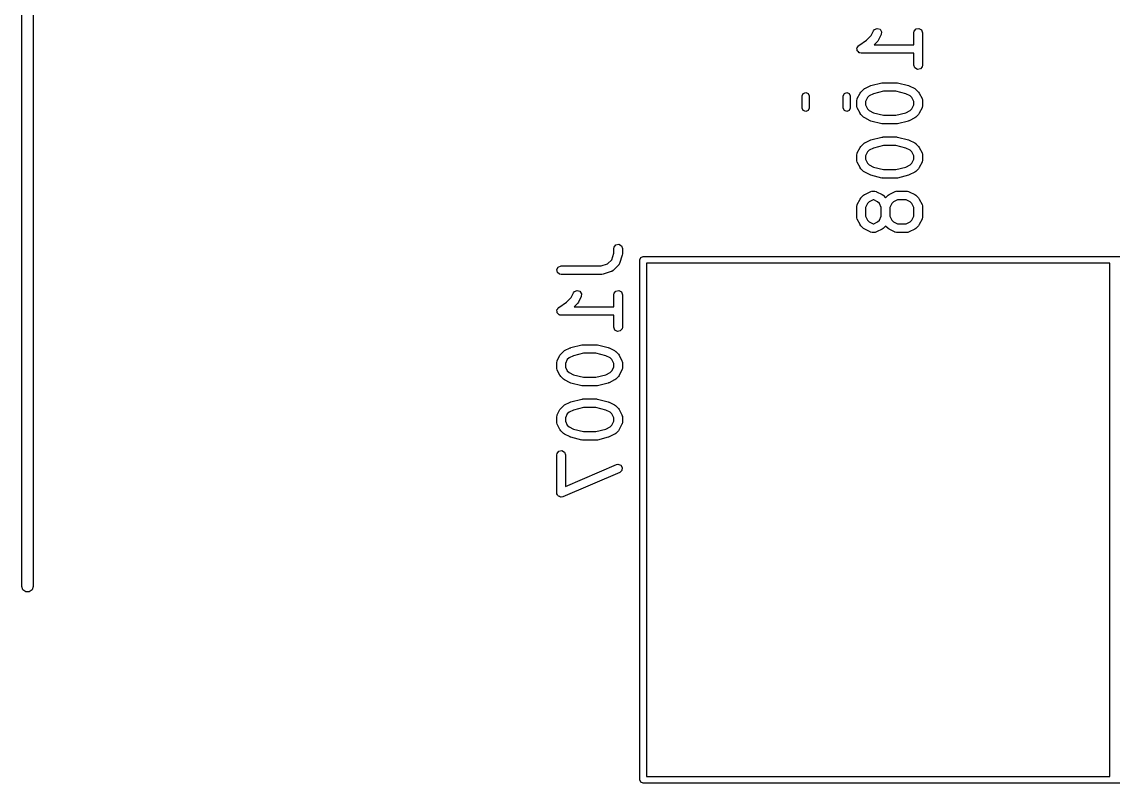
# Model space of a CAD drawing. Extents: x 54 to 297, y -260 to -31.
# Drawn here: x 72.9 to 92.03, y -253.45 to -240.1 of the extents above; entities that cross this region are included whole.
import ezdxf

# ---------------------------------------------------------------- set-up
doc = ezdxf.new("R2010")
doc.units = 0
doc.layers.add('BLACK', color=7, linetype='CONTINUOUS')

msp = doc.modelspace()

# ---------------------------------------------------------------- linework, layer by layer
at = {"layer": 'BLACK', "linetype": 'CONTINUOUS'}
for p, q in [((72.9, -250), (72.9, -43)), ((73.1, -43), (73.1, -250)), ((87.7888, -240.337), (87.831, -240.252)), ((87.831, -240.252), (87.8465, -240.231)), ((87.8465, -240.231), (87.8936, -240.211)), ((87.8936, -240.211), (87.9428, -240.225)), ((87.9428, -240.225), (87.971, -240.268)), ((87.971, -240.268), (87.9652, -240.319)), ((88.5374, -240.286), (88.5419, -240.26)), ((88.5419, -240.26), (88.5749, -240.221)), ((88.5749, -240.221), (88.6254, -240.212)), ((88.6254, -240.212), (88.6698, -240.238)), ((88.6698, -240.238), (88.6874, -240.286)), ((87.5708, -240.509), (87.7075, -240.418)), ((87.7075, -240.418), (87.7888, -240.337)), ((87.9035, -240.434), (87.8411, -240.496)), ((87.9042, -240.433), (87.9035, -240.434)), ((87.9176, -240.414), (87.9042, -240.433)), ((87.9652, -240.319), (87.9176, -240.414)), ((88.5374, -240.496), (88.5374, -240.286)), ((88.6874, -240.286), (88.6874, -240.857)), ((87.5385, -240.558), (87.5407, -240.555)), ((87.5423, -240.58), (87.5385, -240.558)), ((87.5404, -240.55), (87.5533, -240.533)), ((87.5407, -240.555), (87.5404, -240.55)), ((87.5437, -240.602), (87.5423, -240.58)), ((87.5467, -240.605), (87.5437, -240.602)), ((87.5474, -240.609), (87.5467, -240.605)), ((87.5641, -240.623), (87.5474, -240.609)), ((87.5533, -240.533), (87.5642, -240.514)), ((87.5791, -240.639), (87.5641, -240.623)), ((87.5642, -240.514), (87.5682, -240.512)), ((87.5682, -240.512), (87.5708, -240.509)), ((87.5834, -240.639), (87.5791, -240.639)), ((87.5867, -240.642), (87.5834, -240.639)), ((87.6124, -240.646), (87.5867, -240.642)), ((88.5374, -240.646), (87.6124, -240.646)), ((87.8411, -240.496), (88.5374, -240.496)), ((88.5374, -240.857), (88.5374, -240.646)), ((88.5549, -240.905), (88.5374, -240.857)), ((88.5994, -240.931), (88.5549, -240.905)), ((88.6499, -240.922), (88.5994, -240.931)), ((88.6829, -240.883), (88.6499, -240.922)), ((88.6874, -240.857), (88.6829, -240.883)), ((87.6741, -241.266), (87.7693, -241.219)), ((87.7693, -241.219), (87.7817, -241.215)), ((87.7817, -241.215), (87.7847, -241.213)), ((87.7847, -241.213), (87.9751, -241.165)), ((87.9751, -241.165), (87.9901, -241.164)), ((87.9901, -241.164), (87.9933, -241.163)), ((87.9933, -241.163), (88.2314, -241.163)), ((88.2314, -241.163), (88.2462, -241.166)), ((88.2462, -241.166), (88.2496, -241.165)), ((88.2496, -241.165), (88.4401, -241.213)), ((88.4401, -241.213), (88.4519, -241.218)), ((88.4519, -241.218), (88.4554, -241.219)), ((88.4554, -241.219), (88.5507, -241.266)), ((86.58, -241.392), (86.5976, -241.35)), ((86.58, -241.608), (86.58, -241.392)), ((86.5976, -241.35), (86.64, -241.332)), ((86.64, -241.332), (86.6824, -241.35)), ((86.6824, -241.35), (86.7, -241.392)), ((86.7, -241.392), (86.7, -241.608)), ((87.3, -241.392), (87.3176, -241.35)), ((87.3, -241.608), (87.3, -241.392)), ((87.3176, -241.35), (87.36, -241.332)), ((87.36, -241.332), (87.4024, -241.35)), ((87.4024, -241.35), (87.42, -241.392)), ((87.42, -241.392), (87.42, -241.608)), ((87.5453, -241.443), (87.5929, -241.347)), ((87.5929, -241.347), (87.6063, -241.329)), ((87.6063, -241.329), (87.607, -241.328)), ((87.607, -241.328), (87.6546, -241.28)), ((87.6546, -241.28), (87.673, -241.267)), ((87.673, -241.267), (87.6741, -241.266)), ((87.752, -241.395), (87.7216, -241.425)), ((87.829, -241.356), (87.752, -241.395)), ((88.0026, -241.313), (87.829, -241.356)), ((88.2222, -241.313), (88.0026, -241.313)), ((88.3957, -241.356), (88.2222, -241.313)), ((88.4727, -241.395), (88.3957, -241.356)), ((88.5031, -241.425), (88.4727, -241.395)), ((88.5507, -241.266), (88.5687, -241.28)), ((88.5687, -241.28), (88.5702, -241.28)), ((88.5702, -241.28), (88.6178, -241.328)), ((88.6178, -241.328), (88.6307, -241.346)), ((88.6307, -241.346), (88.6318, -241.347)), ((88.6318, -241.347), (88.6795, -241.443)), ((86.5976, -241.65), (86.58, -241.608)), ((86.7, -241.608), (86.6824, -241.65)), ((87.3176, -241.65), (87.3, -241.608)), ((87.42, -241.608), (87.4024, -241.65)), ((87.5374, -241.476), (87.5419, -241.451)), ((87.5374, -241.571), (87.5374, -241.476)), ((87.5389, -241.576), (87.5374, -241.571)), ((87.5379, -241.58), (87.5389, -241.576)), ((87.5453, -241.605), (87.5379, -241.58)), ((87.5419, -241.451), (87.5448, -241.447)), ((87.5448, -241.447), (87.5453, -241.443)), ((87.5929, -241.7), (87.5453, -241.605)), ((87.7216, -241.425), (87.6874, -241.494)), ((87.6874, -241.494), (87.6874, -241.554)), ((87.6874, -241.554), (87.7216, -241.622)), ((88.5374, -241.494), (88.5031, -241.425)), ((88.5031, -241.622), (88.5374, -241.554)), ((88.5374, -241.554), (88.5374, -241.494)), ((88.6795, -241.605), (88.6318, -241.7)), ((88.6795, -241.443), (88.6869, -241.468)), ((88.68, -241.601), (88.6795, -241.605)), ((88.6829, -241.597), (88.68, -241.601)), ((88.6874, -241.571), (88.6829, -241.597)), ((88.6869, -241.468), (88.6858, -241.472)), ((88.6858, -241.472), (88.6874, -241.476)), ((88.6874, -241.476), (88.6874, -241.571)), ((86.64, -241.668), (86.5976, -241.65)), ((86.6824, -241.65), (86.64, -241.668)), ((87.36, -241.668), (87.3176, -241.65)), ((87.4024, -241.65), (87.36, -241.668)), ((87.5941, -241.701), (87.5929, -241.7)), ((87.607, -241.72), (87.5941, -241.701)), ((87.6546, -241.767), (87.607, -241.72)), ((87.6561, -241.768), (87.6546, -241.767)), ((87.6741, -241.781), (87.6561, -241.768)), ((87.7693, -241.829), (87.6741, -241.781)), ((87.7216, -241.622), (87.752, -241.653)), ((87.752, -241.653), (87.829, -241.691)), ((87.829, -241.691), (88.0026, -241.735)), ((88.0026, -241.735), (88.2222, -241.735)), ((88.2222, -241.735), (88.3957, -241.691)), ((88.3957, -241.691), (88.4727, -241.653)), ((88.5507, -241.781), (88.4554, -241.829)), ((88.4727, -241.653), (88.5031, -241.622)), ((88.5518, -241.78), (88.5507, -241.781)), ((88.5702, -241.767), (88.5518, -241.78)), ((88.6178, -241.72), (88.5702, -241.767)), ((88.6185, -241.718), (88.6178, -241.72)), ((88.6318, -241.7), (88.6185, -241.718)), ((87.7728, -241.829), (87.7693, -241.829)), ((87.7847, -241.835), (87.7728, -241.829)), ((87.9751, -241.882), (87.7847, -241.835)), ((87.9786, -241.882), (87.9751, -241.882)), ((87.9933, -241.885), (87.9786, -241.882)), ((88.2314, -241.885), (87.9933, -241.885)), ((88.2347, -241.883), (88.2314, -241.885)), ((88.2496, -241.882), (88.2347, -241.883)), ((88.4401, -241.835), (88.2496, -241.882)), ((88.443, -241.833), (88.4401, -241.835)), ((88.4554, -241.829), (88.443, -241.833)), ((87.6741, -242.219), (87.7693, -242.171)), ((87.7693, -242.171), (87.7817, -242.167)), ((87.7817, -242.167), (87.7847, -242.165)), ((87.7847, -242.165), (87.9751, -242.118)), ((87.9751, -242.118), (87.9901, -242.117)), ((87.9901, -242.117), (87.9933, -242.115)), ((87.9933, -242.115), (88.2314, -242.115)), ((88.2314, -242.115), (88.2462, -242.118)), ((88.2462, -242.118), (88.2496, -242.118)), ((88.2496, -242.118), (88.4401, -242.165)), ((88.4401, -242.165), (88.4519, -242.171)), ((88.4519, -242.171), (88.4554, -242.171)), ((88.4554, -242.171), (88.5507, -242.219)), ((87.5453, -242.395), (87.5929, -242.3)), ((87.5929, -242.3), (87.6063, -242.282)), ((87.6063, -242.282), (87.607, -242.28)), ((87.607, -242.28), (87.6546, -242.233)), ((87.6546, -242.233), (87.673, -242.22)), ((87.673, -242.22), (87.6741, -242.219)), ((87.752, -242.347), (87.7216, -242.378)), ((87.829, -242.309), (87.752, -242.347)), ((88.0026, -242.265), (87.829, -242.309)), ((88.2222, -242.265), (88.0026, -242.265)), ((88.3957, -242.309), (88.2222, -242.265)), ((88.4727, -242.347), (88.3957, -242.309)), ((88.5031, -242.378), (88.4727, -242.347)), ((88.5507, -242.219), (88.5687, -242.232)), ((88.5687, -242.232), (88.5702, -242.233)), ((88.5702, -242.233), (88.6178, -242.28)), ((88.6178, -242.28), (88.6307, -242.299)), ((88.6307, -242.299), (88.6318, -242.3)), ((88.6318, -242.3), (88.6795, -242.395)), ((87.5374, -242.429), (87.5419, -242.403)), ((87.5374, -242.524), (87.5374, -242.429)), ((87.5389, -242.528), (87.5374, -242.524)), ((87.5379, -242.532), (87.5389, -242.528)), ((87.5453, -242.557), (87.5379, -242.532)), ((87.5419, -242.403), (87.5448, -242.399)), ((87.5448, -242.399), (87.5453, -242.395)), ((87.5929, -242.653), (87.5453, -242.557)), ((87.7216, -242.378), (87.6874, -242.446)), ((87.6874, -242.446), (87.6874, -242.506)), ((87.6874, -242.506), (87.7216, -242.575)), ((88.5374, -242.446), (88.5031, -242.378)), ((88.5031, -242.575), (88.5374, -242.506)), ((88.5374, -242.506), (88.5374, -242.446)), ((88.6795, -242.557), (88.6318, -242.653)), ((88.6795, -242.395), (88.6869, -242.42)), ((88.68, -242.553), (88.6795, -242.557)), ((88.6829, -242.549), (88.68, -242.553)), ((88.6874, -242.524), (88.6829, -242.549)), ((88.6869, -242.42), (88.6858, -242.424)), ((88.6858, -242.424), (88.6874, -242.429)), ((88.6874, -242.429), (88.6874, -242.524)), ((87.5941, -242.654), (87.5929, -242.653)), ((87.607, -242.672), (87.5941, -242.654)), ((87.6546, -242.72), (87.607, -242.672)), ((87.6561, -242.72), (87.6546, -242.72)), ((87.6741, -242.734), (87.6561, -242.72)), ((87.7693, -242.781), (87.6741, -242.734)), ((87.7216, -242.575), (87.752, -242.605)), ((87.752, -242.605), (87.829, -242.644)), ((87.829, -242.644), (88.0026, -242.687)), ((88.0026, -242.687), (88.2222, -242.687)), ((88.2222, -242.687), (88.3957, -242.644)), ((88.3957, -242.644), (88.4727, -242.605)), ((88.5507, -242.734), (88.4554, -242.781)), ((88.4727, -242.605), (88.5031, -242.575)), ((88.5518, -242.733), (88.5507, -242.734)), ((88.5702, -242.72), (88.5518, -242.733)), ((88.6178, -242.672), (88.5702, -242.72)), ((88.6185, -242.671), (88.6178, -242.672)), ((88.6318, -242.653), (88.6185, -242.671)), ((87.7728, -242.782), (87.7693, -242.781)), ((87.7847, -242.787), (87.7728, -242.782)), ((87.9751, -242.835), (87.7847, -242.787)), ((87.9786, -242.834), (87.9751, -242.835)), ((87.9933, -242.837), (87.9786, -242.834)), ((88.2314, -242.837), (87.9933, -242.837)), ((88.2347, -242.836), (88.2314, -242.837)), ((88.2496, -242.835), (88.2347, -242.836)), ((88.4401, -242.787), (88.2496, -242.835)), ((88.443, -242.785), (88.4401, -242.787)), ((88.4554, -242.781), (88.443, -242.785)), ((87.607, -243.185), (87.6546, -243.137)), ((87.6546, -243.137), (87.673, -243.125)), ((87.673, -243.125), (87.6741, -243.123)), ((87.6741, -243.123), (87.7693, -243.076)), ((87.7693, -243.076), (87.7943, -243.068)), ((87.7943, -243.068), (87.7986, -243.069)), ((87.7986, -243.069), (87.8029, -243.068)), ((87.8029, -243.068), (87.8505, -243.068)), ((87.8505, -243.068), (87.8761, -243.072)), ((87.8761, -243.072), (87.8796, -243.075)), ((87.8796, -243.075), (87.884, -243.076)), ((87.884, -243.076), (87.9793, -243.123)), ((87.9793, -243.123), (87.9973, -243.137)), ((87.9973, -243.137), (87.9987, -243.137)), ((87.9987, -243.137), (88.041, -243.18)), ((88.041, -243.18), (88.0832, -243.137)), ((88.0832, -243.137), (88.1015, -243.125)), ((88.1015, -243.125), (88.1026, -243.123)), ((88.1026, -243.123), (88.1979, -243.076)), ((88.1979, -243.076), (88.2229, -243.068)), ((88.2229, -243.068), (88.2272, -243.069)), ((88.2272, -243.069), (88.2314, -243.068)), ((88.2314, -243.068), (88.4219, -243.068)), ((88.4219, -243.068), (88.4476, -243.072)), ((88.4476, -243.072), (88.451, -243.075)), ((88.451, -243.075), (88.4554, -243.076)), ((88.4554, -243.076), (88.5507, -243.123)), ((88.5507, -243.123), (88.5687, -243.137)), ((88.5687, -243.137), (88.5702, -243.137)), ((88.5702, -243.137), (88.6178, -243.185)), ((87.5374, -243.333), (87.5419, -243.308)), ((87.5374, -243.524), (87.5374, -243.333)), ((87.5419, -243.308), (87.5448, -243.304)), ((87.5448, -243.304), (87.5453, -243.3)), ((87.5453, -243.3), (87.5929, -243.205)), ((87.5929, -243.205), (87.6063, -243.187)), ((87.6063, -243.187), (87.607, -243.185)), ((87.7216, -243.283), (87.6874, -243.351)), ((87.752, -243.252), (87.7216, -243.283)), ((87.8206, -243.218), (87.752, -243.252)), ((87.8328, -243.218), (87.8206, -243.218)), ((87.9013, -243.252), (87.8328, -243.218)), ((87.9317, -243.283), (87.9013, -243.252)), ((87.966, -243.351), (87.9317, -243.283)), ((88.1502, -243.283), (88.116, -243.351)), ((88.1806, -243.252), (88.1502, -243.283)), ((88.2491, -243.218), (88.1806, -243.252)), ((88.4042, -243.218), (88.2491, -243.218)), ((88.4727, -243.252), (88.4042, -243.218)), ((88.5031, -243.283), (88.4727, -243.252)), ((88.5374, -243.351), (88.5031, -243.283)), ((88.6178, -243.185), (88.6307, -243.203)), ((88.6307, -243.203), (88.6318, -243.205)), ((88.6318, -243.205), (88.6795, -243.3)), ((88.6795, -243.3), (88.6869, -243.325)), ((88.6869, -243.325), (88.6858, -243.329)), ((88.6858, -243.329), (88.6874, -243.333)), ((88.6874, -243.333), (88.6874, -243.524)), ((87.5389, -243.528), (87.5374, -243.524)), ((87.6874, -243.351), (87.6874, -243.506)), ((87.6874, -243.506), (87.7216, -243.575)), ((87.9317, -243.575), (87.966, -243.506)), ((87.966, -243.506), (87.966, -243.351)), ((88.116, -243.351), (88.116, -243.506)), ((88.116, -243.506), (88.1502, -243.575)), ((88.5031, -243.575), (88.5374, -243.506)), ((88.5374, -243.506), (88.5374, -243.351)), ((88.6874, -243.524), (88.6829, -243.549)), ((87.5379, -243.532), (87.5389, -243.528)), ((87.5453, -243.557), (87.5379, -243.532)), ((87.5929, -243.653), (87.5453, -243.557)), ((87.5941, -243.654), (87.5929, -243.653)), ((87.607, -243.672), (87.5941, -243.654)), ((87.6546, -243.72), (87.607, -243.672)), ((87.7216, -243.575), (87.752, -243.605)), ((87.752, -243.605), (87.8206, -243.639)), ((87.8206, -243.639), (87.8328, -243.639)), ((87.8328, -243.639), (87.9013, -243.605)), ((87.9013, -243.605), (87.9317, -243.575)), ((88.041, -243.677), (87.9987, -243.72)), ((88.0832, -243.72), (88.041, -243.677)), ((88.1502, -243.575), (88.1806, -243.605)), ((88.1806, -243.605), (88.2491, -243.639)), ((88.2491, -243.639), (88.4042, -243.639)), ((88.4042, -243.639), (88.4727, -243.605)), ((88.4727, -243.605), (88.5031, -243.575)), ((88.6178, -243.672), (88.5702, -243.72)), ((88.6185, -243.671), (88.6178, -243.672)), ((88.6318, -243.653), (88.6185, -243.671)), ((88.6795, -243.557), (88.6318, -243.653)), ((88.68, -243.553), (88.6795, -243.557)), ((88.6829, -243.549), (88.68, -243.553)), ((87.6561, -243.72), (87.6546, -243.72)), ((87.6741, -243.734), (87.6561, -243.72)), ((87.7693, -243.781), (87.6741, -243.734)), ((87.7738, -243.782), (87.7693, -243.781)), ((87.7772, -243.785), (87.7738, -243.782)), ((87.8029, -243.789), (87.7772, -243.785)), ((87.8505, -243.789), (87.8029, -243.789)), ((87.8547, -243.788), (87.8505, -243.789)), ((87.859, -243.789), (87.8547, -243.788)), ((87.884, -243.781), (87.859, -243.789)), ((87.9793, -243.734), (87.884, -243.781)), ((87.9804, -243.733), (87.9793, -243.734)), ((87.9987, -243.72), (87.9804, -243.733)), ((88.0846, -243.72), (88.0832, -243.72)), ((88.1026, -243.734), (88.0846, -243.72)), ((88.1979, -243.781), (88.1026, -243.734)), ((88.2023, -243.782), (88.1979, -243.781)), ((88.2058, -243.785), (88.2023, -243.782)), ((88.2314, -243.789), (88.2058, -243.785)), ((88.4219, -243.789), (88.2314, -243.789)), ((88.4261, -243.788), (88.4219, -243.789)), ((88.4305, -243.789), (88.4261, -243.788)), ((88.4554, -243.781), (88.4305, -243.789)), ((88.5507, -243.734), (88.4554, -243.781)), ((88.5518, -243.733), (88.5507, -243.734)), ((88.5702, -243.72), (88.5518, -243.733)), ((83.2774, -244.072), (83.2819, -244.046)), ((83.2774, -244.155), (83.2774, -244.072)), ((83.2819, -244.046), (83.3149, -244.007)), ((83.3149, -244.007), (83.3654, -243.998)), ((83.3654, -243.998), (83.4098, -244.024)), ((83.4098, -244.024), (83.4274, -244.072)), ((83.4274, -244.072), (83.4274, -244.167)), ((83.169, -244.34), (83.2392, -244.27)), ((83.2392, -244.27), (83.2774, -244.155)), ((83.4235, -244.191), (83.3759, -244.334)), ((83.4274, -244.167), (83.4235, -244.189)), ((83.4235, -244.189), (83.4235, -244.191)), ((83.73, -244.27), (83.7476, -244.228)), ((83.73, -253.39), (83.73, -244.27)), ((83.7476, -244.228), (83.79, -244.21)), ((83.79, -244.21), (104.37, -244.21)), ((82.2785, -244.44), (82.3042, -244.396)), ((82.2874, -244.491), (82.2785, -244.44)), ((82.3042, -244.396), (82.3524, -244.378)), ((82.3524, -244.378), (83.0545, -244.378)), ((83.0545, -244.378), (83.169, -244.34)), ((83.2332, -244.477), (83.0904, -244.524)), ((83.2368, -244.474), (83.2332, -244.477)), ((83.2412, -244.473), (83.2368, -244.474)), ((83.2626, -244.459), (83.2412, -244.473)), ((83.3578, -244.363), (83.2626, -244.459)), ((83.3597, -244.359), (83.3578, -244.363)), ((83.3635, -244.357), (83.3597, -244.359)), ((83.3759, -244.334), (83.3635, -244.357)), ((83.85, -244.33), (83.85, -253.33)), ((91.97, -244.33), (83.85, -244.33)), ((91.97, -253.33), (91.97, -244.33)), ((82.3267, -244.524), (82.2874, -244.491)), ((82.3524, -244.528), (82.3267, -244.524)), ((83.0667, -244.528), (82.3524, -244.528)), ((83.0682, -244.528), (83.0667, -244.528)), ((83.0904, -244.524), (83.0682, -244.528)), ((82.5288, -244.932), (82.571, -244.848)), ((82.571, -244.848), (82.5865, -244.827)), ((82.5865, -244.827), (82.6336, -244.807)), ((82.6336, -244.807), (82.6828, -244.821)), ((82.6828, -244.821), (82.711, -244.864)), ((83.2774, -244.882), (83.2819, -244.856)), ((83.2819, -244.856), (83.3149, -244.817)), ((83.3149, -244.817), (83.3654, -244.808)), ((83.3654, -244.808), (83.4098, -244.833)), ((83.4098, -244.833), (83.4274, -244.882)), ((82.3108, -245.105), (82.4475, -245.014)), ((82.4475, -245.014), (82.5288, -244.932)), ((82.6435, -245.03), (82.5811, -245.092)), ((82.6442, -245.028), (82.6435, -245.03)), ((82.6576, -245.01), (82.6442, -245.028)), ((82.7052, -244.915), (82.6576, -245.01)), ((82.711, -244.864), (82.7052, -244.915)), ((83.2774, -245.092), (83.2774, -244.882)), ((83.4274, -244.882), (83.4274, -245.453)), ((82.2785, -245.154), (82.2807, -245.151)), ((82.2823, -245.176), (82.2785, -245.154)), ((82.2804, -245.146), (82.2933, -245.129)), ((82.2807, -245.151), (82.2804, -245.146)), ((82.2837, -245.198), (82.2823, -245.176)), ((82.2867, -245.201), (82.2837, -245.198)), ((82.2874, -245.205), (82.2867, -245.201)), ((82.3041, -245.219), (82.2874, -245.205)), ((82.2933, -245.129), (82.3042, -245.11)), ((82.3191, -245.235), (82.3041, -245.219)), ((82.3042, -245.11), (82.3082, -245.108)), ((82.3082, -245.108), (82.3108, -245.105)), ((82.3234, -245.235), (82.3191, -245.235)), ((82.3267, -245.238), (82.3234, -245.235)), ((82.3524, -245.242), (82.3267, -245.238)), ((83.2774, -245.242), (82.3524, -245.242)), ((82.5811, -245.092), (83.2774, -245.092)), ((83.2774, -245.453), (83.2774, -245.242)), ((83.2949, -245.501), (83.2774, -245.453)), ((83.3394, -245.527), (83.2949, -245.501)), ((83.3899, -245.518), (83.3394, -245.527)), ((83.4229, -245.479), (83.3899, -245.518)), ((83.4274, -245.453), (83.4229, -245.479)), ((82.4141, -245.862), (82.5093, -245.815)), ((82.5093, -245.815), (82.5217, -245.811)), ((82.5217, -245.811), (82.5247, -245.809)), ((82.5247, -245.809), (82.7151, -245.761)), ((82.7151, -245.761), (82.7301, -245.76)), ((82.7301, -245.76), (82.7333, -245.759)), ((82.7333, -245.759), (82.9714, -245.759)), ((82.9714, -245.759), (82.9862, -245.762)), ((82.9862, -245.762), (82.9896, -245.761)), ((82.9896, -245.761), (83.1801, -245.809)), ((83.1801, -245.809), (83.1919, -245.814)), ((83.1919, -245.814), (83.1954, -245.815)), ((83.1954, -245.815), (83.2907, -245.862)), ((82.2853, -246.039), (82.3329, -245.943)), ((82.3329, -245.943), (82.3463, -245.925)), ((82.3463, -245.925), (82.347, -245.924)), ((82.347, -245.924), (82.3946, -245.876)), ((82.3946, -245.876), (82.413, -245.863)), ((82.413, -245.863), (82.4141, -245.862)), ((82.492, -245.991), (82.4616, -246.021)), ((82.569, -245.952), (82.492, -245.991)), ((82.7426, -245.909), (82.569, -245.952)), ((82.9622, -245.909), (82.7426, -245.909)), ((83.1357, -245.952), (82.9622, -245.909)), ((83.2127, -245.991), (83.1357, -245.952)), ((83.2431, -246.021), (83.2127, -245.991)), ((83.2907, -245.862), (83.3087, -245.876)), ((83.3087, -245.876), (83.3102, -245.876)), ((83.3102, -245.876), (83.3578, -245.924)), ((83.3578, -245.924), (83.3707, -245.942)), ((83.3707, -245.942), (83.3718, -245.943)), ((83.3718, -245.943), (83.4195, -246.039)), ((82.2774, -246.072), (82.2819, -246.046)), ((82.2774, -246.167), (82.2774, -246.072)), ((82.2789, -246.172), (82.2774, -246.167)), ((82.2779, -246.176), (82.2789, -246.172)), ((82.2853, -246.201), (82.2779, -246.176)), ((82.2819, -246.046), (82.2848, -246.043)), ((82.2848, -246.043), (82.2853, -246.039)), ((82.3329, -246.296), (82.2853, -246.201)), ((82.4616, -246.021), (82.4274, -246.09)), ((82.4274, -246.09), (82.4274, -246.15)), ((82.4274, -246.15), (82.4616, -246.218)), ((83.2774, -246.09), (83.2431, -246.021)), ((83.2431, -246.218), (83.2774, -246.15)), ((83.2774, -246.15), (83.2774, -246.09)), ((83.4195, -246.201), (83.3718, -246.296)), ((83.4195, -246.039), (83.4269, -246.064)), ((83.42, -246.196), (83.4195, -246.201)), ((83.4229, -246.193), (83.42, -246.196)), ((83.4274, -246.167), (83.4229, -246.193)), ((83.4269, -246.064), (83.4258, -246.068)), ((83.4258, -246.068), (83.4274, -246.072)), ((83.4274, -246.072), (83.4274, -246.167)), ((82.3341, -246.297), (82.3329, -246.296)), ((82.347, -246.316), (82.3341, -246.297)), ((82.3946, -246.363), (82.347, -246.316)), ((82.3961, -246.364), (82.3946, -246.363)), ((82.4141, -246.377), (82.3961, -246.364)), ((82.5093, -246.425), (82.4141, -246.377)), ((82.4616, -246.218), (82.492, -246.249)), ((82.492, -246.249), (82.569, -246.287)), ((82.569, -246.287), (82.7426, -246.33)), ((82.7426, -246.33), (82.9622, -246.33)), ((82.9622, -246.33), (83.1357, -246.287)), ((83.1357, -246.287), (83.2127, -246.249)), ((83.2907, -246.377), (83.1954, -246.425)), ((83.2127, -246.249), (83.2431, -246.218)), ((83.2918, -246.376), (83.2907, -246.377)), ((83.3102, -246.363), (83.2918, -246.376)), ((83.3578, -246.316), (83.3102, -246.363)), ((83.3585, -246.314), (83.3578, -246.316)), ((83.3718, -246.296), (83.3585, -246.314)), ((82.5128, -246.425), (82.5093, -246.425)), ((82.5247, -246.431), (82.5128, -246.425)), ((82.7151, -246.478), (82.5247, -246.431)), ((82.7186, -246.478), (82.7151, -246.478)), ((82.7333, -246.48), (82.7186, -246.478)), ((82.9714, -246.48), (82.7333, -246.48)), ((82.9747, -246.479), (82.9714, -246.48)), ((82.9896, -246.478), (82.9747, -246.479)), ((83.1801, -246.431), (82.9896, -246.478)), ((83.183, -246.429), (83.1801, -246.431)), ((83.1954, -246.425), (83.183, -246.429)), ((82.4141, -246.815), (82.5093, -246.767)), ((82.5093, -246.767), (82.5217, -246.763)), ((82.5217, -246.763), (82.5247, -246.761)), ((82.5247, -246.761), (82.7151, -246.714)), ((82.7151, -246.714), (82.7301, -246.713)), ((82.7301, -246.713), (82.7333, -246.711)), ((82.7333, -246.711), (82.9714, -246.711)), ((82.9714, -246.711), (82.9862, -246.714)), ((82.9862, -246.714), (82.9896, -246.714)), ((82.9896, -246.714), (83.1801, -246.761)), ((83.1801, -246.761), (83.1919, -246.767)), ((83.1919, -246.767), (83.1954, -246.767)), ((83.1954, -246.767), (83.2907, -246.815)), ((82.2853, -246.991), (82.3329, -246.896)), ((82.3329, -246.896), (82.3463, -246.878)), ((82.3463, -246.878), (82.347, -246.876)), ((82.347, -246.876), (82.3946, -246.829)), ((82.3946, -246.829), (82.413, -246.816)), ((82.413, -246.816), (82.4141, -246.815)), ((82.492, -246.943), (82.4616, -246.974)), ((82.569, -246.905), (82.492, -246.943)), ((82.7426, -246.861), (82.569, -246.905)), ((82.9622, -246.861), (82.7426, -246.861)), ((83.1357, -246.905), (82.9622, -246.861)), ((83.2127, -246.943), (83.1357, -246.905)), ((83.2431, -246.974), (83.2127, -246.943)), ((83.2907, -246.815), (83.3087, -246.828)), ((83.3087, -246.828), (83.3102, -246.829)), ((83.3102, -246.829), (83.3578, -246.876)), ((83.3578, -246.876), (83.3707, -246.895)), ((83.3707, -246.895), (83.3718, -246.896)), ((83.3718, -246.896), (83.4195, -246.991)), ((82.2774, -247.025), (82.2819, -246.999)), ((82.2774, -247.12), (82.2774, -247.025)), ((82.2789, -247.124), (82.2774, -247.12)), ((82.2779, -247.128), (82.2789, -247.124)), ((82.2853, -247.153), (82.2779, -247.128)), ((82.2819, -246.999), (82.2848, -246.995)), ((82.2848, -246.995), (82.2853, -246.991)), ((82.3329, -247.249), (82.2853, -247.153)), ((82.4616, -246.974), (82.4274, -247.042)), ((82.4274, -247.042), (82.4274, -247.102)), ((82.4274, -247.102), (82.4616, -247.171)), ((83.2774, -247.042), (83.2431, -246.974)), ((83.2431, -247.171), (83.2774, -247.102)), ((83.2774, -247.102), (83.2774, -247.042)), ((83.4195, -247.153), (83.3718, -247.249)), ((83.4195, -246.991), (83.4269, -247.016)), ((83.42, -247.149), (83.4195, -247.153)), ((83.4229, -247.145), (83.42, -247.149)), ((83.4274, -247.12), (83.4229, -247.145)), ((83.4269, -247.016), (83.4258, -247.02)), ((83.4258, -247.02), (83.4274, -247.025)), ((83.4274, -247.025), (83.4274, -247.12)), ((82.3341, -247.25), (82.3329, -247.249)), ((82.347, -247.268), (82.3341, -247.25)), ((82.3946, -247.316), (82.347, -247.268)), ((82.3961, -247.316), (82.3946, -247.316)), ((82.4141, -247.33), (82.3961, -247.316)), ((82.5093, -247.377), (82.4141, -247.33)), ((82.4616, -247.171), (82.492, -247.201)), ((82.492, -247.201), (82.569, -247.239)), ((82.569, -247.239), (82.7426, -247.283)), ((82.7426, -247.283), (82.9622, -247.283)), ((82.9622, -247.283), (83.1357, -247.239)), ((83.1357, -247.239), (83.2127, -247.201)), ((83.2907, -247.33), (83.1954, -247.377)), ((83.2127, -247.201), (83.2431, -247.171)), ((83.2918, -247.329), (83.2907, -247.33)), ((83.3102, -247.316), (83.2918, -247.329)), ((83.3578, -247.268), (83.3102, -247.316)), ((83.3585, -247.267), (83.3578, -247.268)), ((83.3718, -247.249), (83.3585, -247.267)), ((82.5128, -247.378), (82.5093, -247.377)), ((82.5247, -247.383), (82.5128, -247.378)), ((82.7151, -247.431), (82.5247, -247.383)), ((82.7186, -247.43), (82.7151, -247.431)), ((82.7333, -247.433), (82.7186, -247.43)), ((82.9714, -247.433), (82.7333, -247.433)), ((82.9747, -247.432), (82.9714, -247.433)), ((82.9896, -247.431), (82.9747, -247.432)), ((83.1801, -247.383), (82.9896, -247.431)), ((83.183, -247.381), (83.1801, -247.383)), ((83.1954, -247.377), (83.183, -247.381)), ((82.2774, -247.691), (82.2819, -247.666)), ((82.2774, -248.358), (82.2774, -247.691)), ((82.2819, -247.666), (82.3149, -247.626)), ((82.3149, -247.626), (82.3654, -247.617)), ((82.3654, -247.617), (82.4098, -247.643)), ((82.4098, -247.643), (82.4274, -247.691)), ((82.4274, -247.691), (82.4274, -248.244)), ((82.4274, -248.244), (83.3228, -247.86)), ((83.3228, -247.86), (83.3482, -247.854)), ((83.3482, -247.854), (83.3973, -247.869)), ((83.3973, -247.869), (83.4254, -247.912)), ((83.4254, -247.912), (83.4193, -247.963)), ((83.3819, -247.998), (82.3819, -248.427)), ((83.4193, -247.963), (83.3819, -247.998)), ((82.2804, -248.366), (82.2774, -248.358)), ((82.2794, -248.375), (82.2804, -248.366)), ((82.2889, -248.39), (82.2794, -248.375)), ((82.2949, -248.406), (82.2889, -248.39)), ((82.3026, -248.41), (82.2949, -248.406)), ((82.3075, -248.418), (82.3026, -248.41)), ((82.3242, -248.423), (82.3075, -248.418)), ((82.3394, -248.432), (82.3242, -248.423)), ((82.3481, -248.43), (82.3394, -248.432)), ((82.3566, -248.433), (82.3481, -248.43)), ((82.3819, -248.427), (82.3566, -248.433)), ((72.9191, -250.059), (72.9, -250)), ((73.1, -250), (73.0809, -250.059)), ((72.9691, -250.095), (72.9191, -250.059)), ((73.0309, -250.095), (72.9691, -250.095)), ((73.0809, -250.059), (73.0309, -250.095)), ((83.7476, -253.432), (83.73, -253.39)), ((83.79, -253.45), (83.7476, -253.432)), ((104.37, -253.45), (83.79, -253.45)), ((83.85, -253.33), (91.97, -253.33))]:
    msp.add_line(p, q, dxfattribs=at)

doc.saveas('drawing.dxf')
